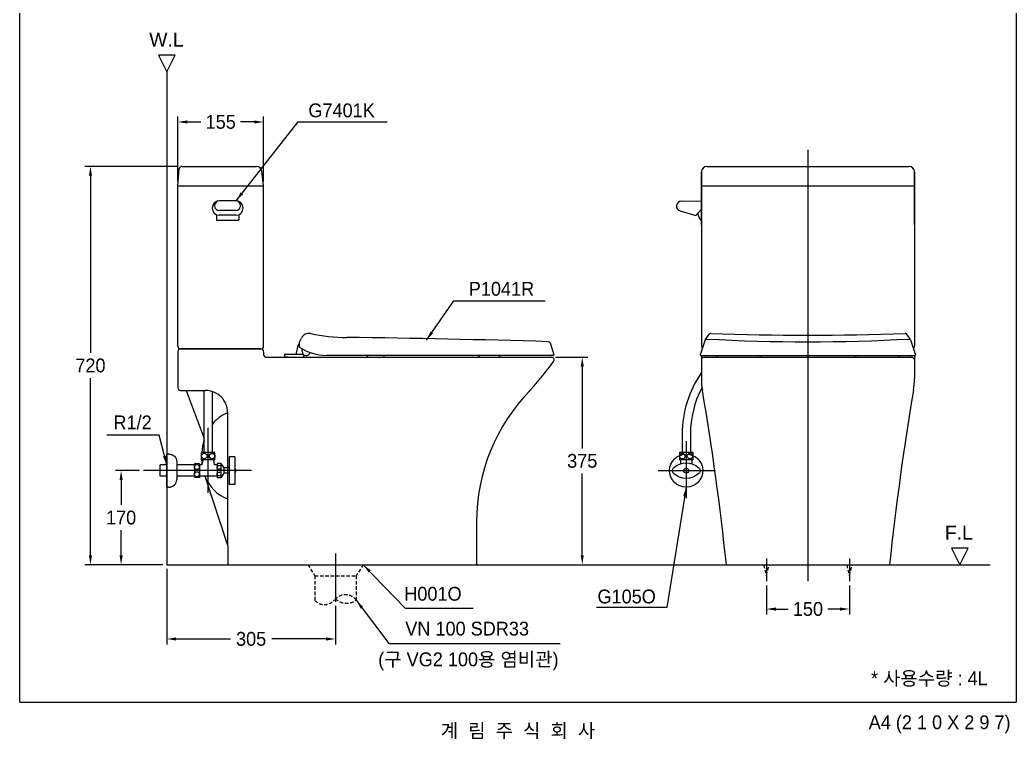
# Model space of a CAD drawing. Header units: millimetres. Extents: x 0 to 1800, y -67 to 2530.
# Drawn here: x 0 to 1800, y -67 to 1233 of the extents above; entities that cross this region are included whole.
import ezdxf
from ezdxf.enums import TextEntityAlignment as Align
from ezdxf.lldxf.tags import DXFTag

# ---------------------------------------------------------------- set-up
doc = ezdxf.new("R2010")
doc.units = ezdxf.units.MM
doc.linetypes.add('DASHED2', pattern=[9.525, 6.35, -3.175])
for name, color, linetype in [('TEXT', 7, 'Continuous'), ('내부선 및 부속', 4, 'Continuous'), ('도각라인', 255, 'Continuous'), ('외형선', 3, 'Continuous'), ('점선', 6, 'DASHED2'), ('중심선', 1, 'DASHED'), ('치수선', 7, 'Continuous')]:
    doc.layers.add(name, color=color, linetype=linetype)
doc.styles.add('____', font='')
doc.styles.add('타이틀', font='H2GTRM.TTF', dxfattribs={"height": 25})
doc.styles.get('____').set_extended_font_data('굴림')
tags = doc.linetypes.add('DASHDOT', pattern=[70, 31, -13, 13, -13]).pattern_tags.tags
tags[10:11] = [DXFTag(74, 4), DXFTag(75, 0), DXFTag(340, '0'), DXFTag(46, 0.0), DXFTag(50, 0.0), DXFTag(44, 0.0), DXFTag(45, 0.0)]
tags[8:9] = [DXFTag(74, 4), DXFTag(75, 0), DXFTag(340, '0'), DXFTag(46, 0.0), DXFTag(50, 0.0), DXFTag(44, 0.0), DXFTag(45, 0.0)]
tags[6:7] = [DXFTag(74, 4), DXFTag(75, 0), DXFTag(340, '0'), DXFTag(46, 0.0), DXFTag(50, 0.0), DXFTag(44, 0.0), DXFTag(45, 0.0)]
tags[4:5] = [DXFTag(74, 4), DXFTag(75, 0), DXFTag(340, '0'), DXFTag(46, 0.0), DXFTag(50, 0.0), DXFTag(44, 0.0), DXFTag(45, 0.0)]
tags = doc.linetypes.add('DASHED', pattern=[25.72, 12.86, -12.86]).pattern_tags.tags
tags[6:7] = [DXFTag(74, 4), DXFTag(75, 0), DXFTag(340, '0'), DXFTag(46, 0.0), DXFTag(50, 0.0), DXFTag(44, 0.0), DXFTag(45, 0.0)]
tags[4:5] = [DXFTag(74, 4), DXFTag(75, 0), DXFTag(340, '0'), DXFTag(46, 0.0), DXFTag(50, 0.0), DXFTag(44, 0.0), DXFTag(45, 0.0)]
doc.dimstyles.new('MSADIM', dxfattribs={"dimtxt": 33, "dimasz": 17, "dimexe": 10, "dimexo": 7.5, "dimgap": 10, "dimtad": 0, "dimtih": 1, "dimtoh": 1, "dimdec": 0, "dimzin": 1, "dimdsep": 46, "dimtxsty": '____', "dimcen": 11.25, "dimadec": 0, "dimazin": 0, "dimtfac": 1, "dimtdec": 0, "dimtix": 1, "dimtmove": 0, "dimatfit": 3, "dimfxl": 1, "dimtolj": 1, "dimtzin": 1, "dimarcsym": 0})

# ---------------------------------------------------------------- blocks, each defined once
blk = doc.blocks.new('*D20')
at = {"layer": '치수선', "color": 0, "linetype": 'Continuous', "lineweight": -2, "transparency": 16777216}
for p, q in [((967.8, 623.4), (1026.1, 623.4)), ((1016.1, 606.4), (1016.1, 458.7)), ((1016.1, 265.4), (1016.1, 413.1)), ((832.8, 248.4), (1026.1, 248.4))]:
    blk.add_line(p, q, dxfattribs=at)
at = {"layer": '치수선', "color": 0, "linetype": 'Continuous', "transparency": 16777216}
for points in [[(1013.3, 606.4), (1018.9, 606.4), (1016.1, 623.4)], [(1013.3, 265.4), (1018.9, 265.4), (1016.1, 248.4)]]:
    blk.add_solid(points, dxfattribs=at)
at = {"layer": '치수선', "color": 0, "linetype": 'Continuous', "transparency": 16777216, "insert": (1016.1, 435.9), "char_height": 25, "attachment_point": 5, "style": '____'}
blk.add_mtext('\\A1;375', dxfattribs=at)
blk = doc.blocks.new('*D10')
at = {"layer": '치수선', "color": 0, "linetype": 'Continuous', "lineweight": -2, "transparency": 16777216}
for p, q in [((215.8, 418.4), (172.8, 418.4)), ((182.8, 401.4), (182.8, 356.3)), ((182.8, 265.4), (182.8, 310.6)), ((257.8, 248.4), (172.8, 248.4))]:
    blk.add_line(p, q, dxfattribs=at)
at = {"layer": '치수선', "color": 0, "linetype": 'Continuous', "transparency": 16777216}
for points in [[(180, 401.4), (185.7, 401.4), (182.8, 418.4)], [(180, 265.4), (185.7, 265.4), (182.8, 248.4)]]:
    blk.add_solid(points, dxfattribs=at)
at = {"layer": '치수선', "color": 0, "linetype": 'Continuous', "transparency": 16777216, "insert": (182.8, 333.4), "char_height": 25, "attachment_point": 5, "style": '____'}
blk.add_mtext('\\A1;170', dxfattribs=at)
blk = doc.blocks.new('*D13')
at = {"layer": '치수선', "color": 0, "linetype": 'Continuous', "lineweight": -2, "transparency": 16777216}
for p, q in [((285.4, 968.4), (117.4, 968.4)), ((127.4, 951.4), (127.4, 631.2)), ((127.4, 265.4), (127.4, 585.6)), ((258.5, 248.4), (117.4, 248.4))]:
    blk.add_line(p, q, dxfattribs=at)
at = {"layer": '치수선', "color": 0, "linetype": 'Continuous', "transparency": 16777216}
for points in [[(124.6, 951.4), (130.3, 951.4), (127.4, 968.4)], [(124.6, 265.4), (130.3, 265.4), (127.4, 248.4)]]:
    blk.add_solid(points, dxfattribs=at)
at = {"layer": '치수선', "color": 0, "linetype": 'Continuous', "transparency": 16777216, "insert": (127.4, 608.4), "char_height": 25, "attachment_point": 5, "style": '____'}
blk.add_mtext('\\A1;720', dxfattribs=at)
blk = doc.blocks.new('*D14')
at = {"layer": '치수선', "color": 0, "linetype": 'Continuous', "lineweight": -2, "transparency": 16777216}
for p, q in [((1348.9, 210.9), (1348.9, 158.2)), ((1498.9, 210.9), (1498.9, 158.2)), ((1365.9, 168.2), (1388, 168.2)), ((1481.9, 168.2), (1459.9, 168.2))]:
    blk.add_line(p, q, dxfattribs=at)
at = {"layer": '치수선', "color": 0, "linetype": 'Continuous', "transparency": 16777216}
for points in [[(1365.9, 171), (1365.9, 165.3), (1348.9, 168.2)], [(1481.9, 171), (1481.9, 165.3), (1498.9, 168.2)]]:
    blk.add_solid(points, dxfattribs=at)
at = {"layer": '치수선', "color": 0, "linetype": 'Continuous', "transparency": 16777216, "insert": (1423.9, 168.2), "char_height": 25, "attachment_point": 5, "style": '____'}
blk.add_mtext('\\A1;150', dxfattribs=at)
blk = doc.blocks.new('*D15')
at = {"layer": '치수선', "color": 0, "linetype": 'Continuous', "lineweight": -2, "transparency": 16777216}
for p, q in [((285.3, 940.9), (285.3, 1058.7)), ((302.3, 1048.7), (326.8, 1048.7)), ((423.3, 1048.7), (398.7, 1048.7)), ((440.3, 940.9), (440.3, 1058.7))]:
    blk.add_line(p, q, dxfattribs=at)
at = {"layer": '치수선', "color": 0, "linetype": 'Continuous', "transparency": 16777216}
for points in [[(302.3, 1051.5), (302.3, 1045.9), (285.3, 1048.7)], [(423.3, 1051.5), (423.3, 1045.9), (440.3, 1048.7)]]:
    blk.add_solid(points, dxfattribs=at)
at = {"layer": '치수선', "color": 0, "linetype": 'Continuous', "transparency": 16777216, "insert": (362.8, 1048.7), "char_height": 25, "attachment_point": 5, "style": '____'}
blk.add_mtext('\\A1;155', dxfattribs=at)
blk = doc.blocks.new('*D19')
at = {"layer": '치수선', "color": 0, "linetype": 'Continuous', "lineweight": -2, "transparency": 16777216}
for p, q in [((265.3, 240.9), (265.3, 104.1)), ((570.3, 173.7), (570.3, 104.1)), ((282.3, 114.1), (380.4, 114.1)), ((553.3, 114.1), (455.1, 114.1))]:
    blk.add_line(p, q, dxfattribs=at)
at = {"layer": '치수선', "color": 0, "linetype": 'Continuous', "transparency": 16777216}
for points in [[(282.3, 116.9), (282.3, 111.2), (265.3, 114.1)], [(553.3, 116.9), (553.3, 111.2), (570.3, 114.1)]]:
    blk.add_solid(points, dxfattribs=at)
at = {"layer": '치수선', "color": 0, "linetype": 'Continuous', "transparency": 16777216, "insert": (417.8, 114.1), "char_height": 25, "attachment_point": 5, "style": '____'}
blk.add_mtext('\\A1;305', dxfattribs=at)

msp = doc.modelspace()

# ---------------------------------------------------------------- linework, layer by layer
for p, q in [((713.2, 169.6), (818.9, 169.6)), ((1152.1, 171.2), (1042, 171.2))]:
    msp.add_line(p, q)
at = {"layer": '내부선 및 부속'}
for p, q in [((285.3, 933.4), (440.3, 933.4)), ((285.3, 933.4), (440.3, 933.4)), ((1231.4, 933.4), (1616.4, 933.4)), ((1231.4, 933.4), (1616.4, 933.4)), ((505.3, 642), (505.3, 650.9)), ((505.5, 651.8), (508.6, 658.1)), ((957.9, 649.4), (964.8, 627.7)), ((1238.4, 655), (1229.4, 627.7)), ((1238.7, 655.5), (1246.1, 665.4)), ((1609.1, 655.5), (1601.7, 665.4)), ((1609.4, 655), (1618.5, 627.7)), ((290.3, 638.4), (435.3, 638.4)), ((435.3, 638.4), (290.3, 638.4)), ((509.8, 633.9), (509.8, 638.8)), ((963.9, 626.4), (553.1, 626.4)), ((1230.3, 626.4), (1617.5, 626.4)), ((1236.4, 623.4), (1611.4, 623.4)), ((300.3, 563.4), (335.3, 563.4)), ((375.3, 523.4), (375.3, 282.6))]:
    msp.add_line(p, q, dxfattribs=at)
at = {"layer": '내부선 및 부속', "linetype": 'Continuous'}
for p, q in [((390.3, 906), (360.3, 906)), ((1195.1, 905.5), (1231.1, 906)), ((389.9, 888.4), (360.6, 888.4)), ((1192.9, 887.8), (1221.5, 879.9)), ((1221.5, 879.9), (1231.4, 891.1)), ((355.3, 881), (355.3, 871)), ((355.3, 871), (395.3, 871)), ((390.3, 880), (360.3, 880)), ((395.3, 881), (395.3, 871)), ((1230.2, 871), (1231.4, 871)), ((502.4, 644.6), (498.3, 628.4)), ((512.2, 628.4), (478.3, 628.4)), ((478.3, 628.4), (478.3, 623.4)), ((484.6, 623.4), (478.3, 623.4)), ((484.6, 623.4), (512.3, 623.4)), ((506.8, 623.4), (508.4, 623.4)), ((512.3, 628.3), (512.3, 623.4)), ((627.2, 626.4), (627.2, 625.9)), ((629.7, 623.4), (655.7, 623.4)), ((658.2, 626.4), (658.2, 625.9)), ((829.2, 626.4), (829.2, 625.9)), ((831.7, 623.4), (864.7, 623.4)), ((867.2, 626.4), (867.2, 625.9)), ((1258.9, 626.4), (1258.9, 625.9)), ((1261.4, 623.4), (1336.4, 623.4)), ((1338.9, 626.4), (1338.9, 625.9)), ((1508.9, 626.4), (1508.9, 625.9)), ((1511.4, 623.4), (1586.4, 623.4)), ((1588.9, 626.4), (1588.9, 625.9)), ((332.8, 451.2), (332.8, 563.4)), ((347.8, 451.2), (347.8, 561.4)), ((1196.4, 484.2), (1196.4, 451.2)), ((1211.4, 484.2), (1211.4, 451.2)), ((352.3, 451.2), (328.3, 451.2)), ((328.3, 438.2), (328.3, 451.2)), ((352.3, 438.2), (352.3, 451.2)), ((1191.9, 451.2), (1191.9, 438.2)), ((1215.9, 451.2), (1191.9, 451.2)), ((1215.9, 451.2), (1215.9, 438.2)), ((269.3, 448.4), (265.3, 448.4)), ((283.3, 434.4), (283.3, 402.4)), ((352.3, 438.2), (328.3, 438.2)), ((330.3, 438.2), (328.8, 428.7)), ((351.8, 428.7), (350.3, 438.2)), ((378.3, 443.4), (378.3, 393.4)), ((388.3, 443.4), (378.3, 443.4)), ((388.3, 443.4), (388.3, 393.4)), ((1215.9, 438.2), (1191.9, 438.2)), ((1193.4, 438.2), (1193.4, 430.7)), ((1214.4, 438.2), (1214.4, 430.7)), ((253.3, 408.2), (253.3, 428.7)), ((265.3, 428.7), (253.3, 428.7)), ((315.3, 428.7), (283.3, 428.7)), ((315.3, 430.9), (315.3, 405.9)), ((324.3, 430.9), (315.3, 430.9)), ((324.3, 430.9), (324.3, 405.9)), ((328.8, 428.7), (324.3, 428.7)), ((356.3, 428.7), (351.8, 428.7)), ((363.3, 431.4), (356.3, 431.4)), ((356.3, 431.4), (356.3, 405.4)), ((363.3, 431.4), (363.3, 405.4)), ((363.3, 431.4), (368.3, 423.2)), ((368.3, 423.2), (368.3, 413.7)), ((378.3, 423.2), (368.3, 423.2)), ((265.3, 408.2), (253.3, 408.2)), ((315.3, 408.2), (283.3, 408.2)), ((324.3, 405.9), (315.3, 405.9)), ((356.3, 408.2), (324.3, 408.2)), ((363.3, 405.4), (356.3, 405.4)), ((368.3, 413.7), (363.3, 405.4)), ((378.3, 413.7), (368.3, 413.7)), ((269.3, 388.4), (265.3, 388.4)), ((388.3, 393.4), (378.3, 393.4))]:
    msp.add_line(p, q, dxfattribs=at)
at = {"layer": '내부선 및 부속', "linetype": 'Continuous', "flags": 128}
for points in [[(269.3, 448.4, -0.414214), (283.3, 434.4)], [(1181.2, 423.6, -0.388889), (1226.7, 423.6)], [(388.3, 422.9, -0.31563), (388.3, 413.9)], [(1181.2, 413.2, -0.44), (1181.2, 423.6)], [(1226.7, 423.6, -0.44), (1226.7, 413.2)], [(1226.7, 413.2, -0.388889), (1181.2, 413.2)]]:
    msp.add_lwpolyline(points, format="xyb", dxfattribs=at)
at = {"layer": '내부선 및 부속', "linetype": 'Continuous'}
for centre, radius in [((333.3, 444.8), 5), ((347.3, 444.6), 5), ((1203.9, 418.4), 30), ((1197, 444.6), 5), ((1210.9, 444.8), 5), ((319.8, 424.9), 4.5), ((319.8, 411.9), 4.5), ((359.8, 424.4), 3.5), ((359.8, 412.4), 3.5), ((1203.9, 418.4), 4.5)]:
    msp.add_circle(centre, radius, dxfattribs=at)
for centre, radius, start, end in [((360.3, 893), 13, 90, 270), ((360.6, 897.2), 8.82, 90, 270), ((389.9, 897.2), 8.82, 270, 90), ((390.3, 893), 13, 270, 90), ((1195.3, 896.5), 9, 90.94, 254.6027), ((1249.9, 886.3), 25, 185.6591, 217.8099), ((507.3, 643.4), 5, 113.5697, 165.8872), ((629.7, 625.9), 2.5, 180, 270), ((655.7, 625.9), 2.5, 270, 0), ((831.7, 625.9), 2.5, 180, 270), ((864.7, 625.9), 2.5, 270, 0), ((1261.4, 625.9), 2.5, 180, 270), ((1336.4, 625.9), 2.5, 270, 0), ((1511.4, 625.9), 2.5, 180, 270), ((1586.4, 625.9), 2.5, 270, 0), ((1391.4, 484.2), 194.9, 145.1314, 180), ((1391.4, 484.2), 179.9, 152.0229, 180), ((269.3, 402.4), 14, 270, 360)]:
    msp.add_arc(centre, radius, start, end, dxfattribs=at)
at = {"layer": '내부선 및 부속'}
for centre, radius, start, end in [((522, 651.4), 15, 77.9144, 153.4349), ((591.1, 974.1), 315, 257.9144, 269.9304), ((1248.1, 663.9), 2.5, 88.0717, 141.3402), ((1423.9, 5886.4), 5223, 268.0717, 271.9283), ((1599.8, 663.9), 2.5, 38.6598, 91.9283), ((507.3, 650.9), 2, 153.4349, 180), ((355.6, -19298.5), 19959, 88.27855, 89.32486), ((955.1, 648.5), 3, 17.7447, 88.2785), ((1240.3, 654.3), 2, 86.9292, 161.5651), ((1423.9, 4076.4), 3425, 266.9292, 273.0708), ((1607.5, 654.3), 2, 18.4349, 93.0708), ((506.3, 642), 1, 180, 238.3924), ((558.1, 726.3), 100, 238.3924, 267.0902), ((517.3, 633.9), 7.5, 180.1051, 345.9993), ((963.9, 627.4), 1, 270, 17.7447), ((1230.3, 627.4), 1, 161.5651, 270), ((1617.5, 627.4), 1, 270, 18.4349), ((335.3, 523.4), 40, 359.5686, 90), ((405.2, 454.3), 75, 113.5432, 140.0056), ((403.6, 436.6), 75, 202.2995, 247.7868)]:
    msp.add_arc(centre, radius, start, end, dxfattribs=at)
at = {"layer": '도각라인', "color": 7}
for p, q in [((0, 0), (0, 2530)), ((1800, 2530), (1800, 0)), ((0, 0), (1800, 0))]:
    msp.add_line(p, q, dxfattribs=at)
at = {"layer": '외형선', "linetype": 'Continuous'}
for p, q in [((280.3, 1169.5), (250.3, 1169.5)), ((250.3, 1169.5), (265.3, 1139.5)), ((265.3, 1139.5), (280.3, 1169.5)), ((265.3, 1139.5), (265.3, 248.4)), ((285.3, 933.4), (287.9, 963.8)), ((292.9, 968.4), (427.3, 968.4)), ((440.3, 933.4), (437.2, 959.6)), ((1231.4, 862.6), (1231.4, 958.4)), ((1231.4, 958.4), (1231.4, 643.4)), ((1241.4, 968.4), (1606.4, 968.4)), ((1616.4, 862.6), (1616.4, 958.4)), ((1616.4, 958.4), (1616.4, 643.4)), ((285.3, 643.4), (285.3, 933.4)), ((440.3, 643.4), (440.3, 933.4)), ((265.3, 388.4), (265.3, 448.4)), ((1713.6, 278.4), (1683.6, 278.4)), ((1683.6, 278.4), (1698.6, 248.4)), ((1698.6, 248.4), (1713.6, 278.4)), ((265.3, 248.4), (1753.1, 248.4))]:
    msp.add_line(p, q, dxfattribs=at)
at = {"layer": '외형선'}
for p, q in [((285.3, 633.4), (285.3, 568.4)), ((440.3, 633.4), (440.3, 628.4)), ((445.3, 623.4), (960.3, 623.4)), ((1231.4, 626.4), (1231.4, 585)), ((1231.4, 626.4), (1231.4, 585)), ((1616.4, 626.4), (1616.4, 585)), ((290.3, 563.4), (300.3, 563.4)), ((300.3, 563.4), (332.8, 476.6)), ((334, 408.2), (375.4, 282.1)), ((825.3, 326.1), (825.3, 248.4)), ((375.4, 282.1), (375.4, 248.4)), ((375.3, 248.4), (825.3, 248.4)), ((1276.4, 248.4), (1571.4, 248.4))]:
    msp.add_line(p, q, dxfattribs=at)
at = {"layer": '외형선', "linetype": 'Continuous'}
for centre, radius, start, end in [((292.9, 963.4), 5, 90, 175.1009), ((427.3, 958.4), 10, 6.6879, 90), ((1241.4, 958.4), 10, 90, 180), ((1606.4, 958.4), 10, 0, 90), ((290.3, 643.4), 5, 180, 270), ((435.3, 643.4), 5, 270, 0), ((1236.4, 643.4), 5, 180, 231.2092), ((1611.4, 643.4), 5, 308.7908, 0)]:
    msp.add_arc(centre, radius, start, end, dxfattribs=at)
at = {"layer": '외형선'}
for centre, radius, start, end in [((290.3, 633.4), 5, 90, 180), ((435.3, 633.4), 5, 0, 90), ((1236.4, 633.4), 5, 150.1752, 172.9549), ((1611.4, 633.4), 5, 7.0451, 29.8248), ((445.3, 628.4), 5, 180, 270), ((433.5, 1007.7), 660, 317.0314, 323.5296), ((960.3, 618.4), 5, 323.5296, 90), ((1236.4, 618.4), 5, 90, 180), ((1611.4, 618.4), 5, 0, 90), ((1361.4, 585), 130, 180, 189.634), ((1486.4, 585), 130, 350.366, 0), ((290.3, 568.4), 5, 180, 270), ((1165.3, 326.1), 340, 135.7472, 180), ((-3681.4, -271), 4985, 5.9811, 9.634), ((6529.3, -271), 4985, 170.366, 174.0189), ((448.3, 441.5), 120, 164.4137, 175.3885), ((448.3, 441.5), 120, 181.6007, 185.6382)]:
    msp.add_arc(centre, radius, start, end, dxfattribs=at)
at = {"layer": '점선'}
for p, q in [((520.3, 248.4), (532.8, 228.4)), ((620.3, 248.4), (607.8, 228.4)), ((1343.9, 248.4), (1348.9, 228.4)), ((1348.9, 228.4), (1353.9, 248.4)), ((1493.9, 248.4), (1498.9, 228.4)), ((1498.9, 228.4), (1503.9, 248.4)), ((532.8, 228.4), (532.8, 183.9)), ((532.8, 228.4), (607.8, 228.4)), ((607.8, 228.4), (607.8, 184.3))]:
    msp.add_line(p, q, dxfattribs=at)
for centre, radius, start, end in [((550.3, 199.8), 23.6, 222.2205, 320.2275), ((587.9, 168.5), 25.4, 38.5927, 140.2275), ((590.4, 207.9), 29.3, 226.4632, 306.3085)]:
    msp.add_arc(centre, radius, start, end, dxfattribs=at)
at = {"layer": '중심선', "linetype": 'DASHDOT'}
for p, q in [((1423.9, 998.4), (1423.9, 218.4)), ((340.3, 378.2), (340.3, 495.7)), ((1203.9, 471.9), (1203.9, 368.8)), ((418.3, 418.4), (223.3, 418.4)), ((1153.1, 418.4), (1256.7, 418.4)), ((570.3, 268.4), (570.3, 181.2)), ((1348.9, 259.5), (1348.9, 218.4)), ((1498.9, 259.5), (1498.9, 218.4))]:
    msp.add_line(p, q, dxfattribs=at)
at = {"layer": '치수선', "linetype": 'Continuous'}
for p, q in [((511.4, 1048.7), (663.8, 1048.7)), ((683.9, 106.2), (976.3, 106.2))]:
    msp.add_line(p, q, dxfattribs=at)

# ---------------------------------------------------------------- texts
at = {"layer": 'TEXT', "style": '타이틀'}
for s, p in [('P1041R', (870.1, 747.1)), ('* 사용수량 : 4L', (1643.3, 42.9)), ('계  림  주  식  회  사', (900, -51.7))]:
    msp.add_text(s, height=25, dxfattribs=at).set_placement(p, align=Align.MIDDLE_CENTER)
msp.add_text('A4 (2 1 0 X 2 9 7)', height=25, dxfattribs=at).set_placement((1790, -36.5), align=Align.MIDDLE_RIGHT)
at = {"layer": 'TEXT', "char_height": 25, "attachment_point": 1, "line_spacing_factor": 0.963855, "style": '타이틀'}
for s, insert, width in [('\\fArial;W.L', (233.6, 1210.1), 248.993), ('\\A1;G7401K', (521.2, 1082.2), 248.993), ('\\fArial;F.L', (1671.4, 318.8), 248.993), ('\\A1; H001O', (685.4, 208.3), 248.993), ('\\A1; G105O', (1034.5, 203.4), 248.993), ('\\A1;VN 100 SDR33', (696.3, 145.3), 379.657), ('\\A1;(구 VG2 100{\\fGulim|b0|i0|c129|p50;용 염비관)}', (647.4, 89.7), 379.657)]:
    msp.add_mtext(s, dxfattribs=dict(at, insert=insert, width=width))
at = {"layer": '치수선', "linetype": 'Continuous', "insert": (169, 518.1), "char_height": 25, "width": 248.993, "attachment_point": 1, "line_spacing_factor": 0.963855, "style": '타이틀'}
msp.add_mtext('\\A1;R1/2', dxfattribs=at)

# ---------------------------------------------------------------- dimensions: what is measured, and where the dimension line sits
at = {"layer": '치수선', "linetype": 'Continuous'}
for base, p1, p2, picture, middle in [((440.3, 1048.7), (285.3, 933.4), (440.3, 933.4), '*D15', (362.8, 1048.7)), ((570.3, 114.1), (265.3, 248.4), (570.3, 181.2), '*D19', (417.8, 114.1)), ((1498.9, 168.2), (1348.9, 218.4), (1498.9, 218.4), '*D14', (1423.9, 168.2))]:
    dim = msp.add_linear_dim(base=base, p1=p1, p2=p2, dimstyle='MSADIM', override={"dimtxt": 25}, dxfattribs=at)
    dim.commit()
    dim.dimension.update_dxf_attribs({"geometry": picture, "text_midpoint": middle})
for base, p1, p2, picture, middle in [((127.4, 968.4), (266, 248.4), (292.9, 968.4), '*D13', (127.4, 608.4)), ((1016.1, 623.4), (825.3, 248.4), (960.3, 623.4), '*D20', (1016.1, 435.9)), ((182.8, 248.4), (223.3, 418.4), (265.3, 248.4), '*D10', (182.8, 333.4))]:
    dim = msp.add_linear_dim(base=base, p1=p1, p2=p2, angle=90, dimstyle='MSADIM', override={"dimtxt": 25}, dxfattribs=at)
    dim.commit()
    dim.dimension.update_dxf_attribs({"geometry": picture, "text_midpoint": middle})

# ---------------------------------------------------------------- leaders
at = {"layer": '치수선', "linetype": 'Continuous', "annotation_type": 0, "has_hookline": 1, "hookline_direction": 0}
for points, override in [([(390.5, 906.3), (502.9, 1048.7), (519.9, 1048.7)], {"dimtxt": 25}), ([(620.3, 248.4), (696.2, 169.6), (713.2, 169.6)], {"dimtxt": 30}), ([(607.7, 184.1), (666.9, 106.2), (683.9, 106.2)], {"dimtxt": 25})]:
    msp.add_leader(points, dimstyle='MSADIM', override=override, dxfattribs=at)
at = {"layer": '치수선', "linetype": 'Continuous'}
for points in [[(734.6, 654.5), (783.9, 725.3), (948.9, 725.3)], [(265.3, 428.6), (251.6, 482.3), (157.3, 482.3)]]:
    msp.add_leader(points, dimstyle='MSADIM', override={"dimtxt": 25}, dxfattribs=at)
at = {"layer": '치수선', "linetype": 'Continuous', "annotation_type": 0, "has_hookline": 1, "hookline_direction": 0, "horizontal_direction": (-1, 0, 0)}
msp.add_leader([(1203.9, 388.4), (1169.1, 171.2), (1152.1, 171.2)], dimstyle='MSADIM', override={"dimtxt": 25}, dxfattribs=at)

doc.saveas('drawing.dxf')
